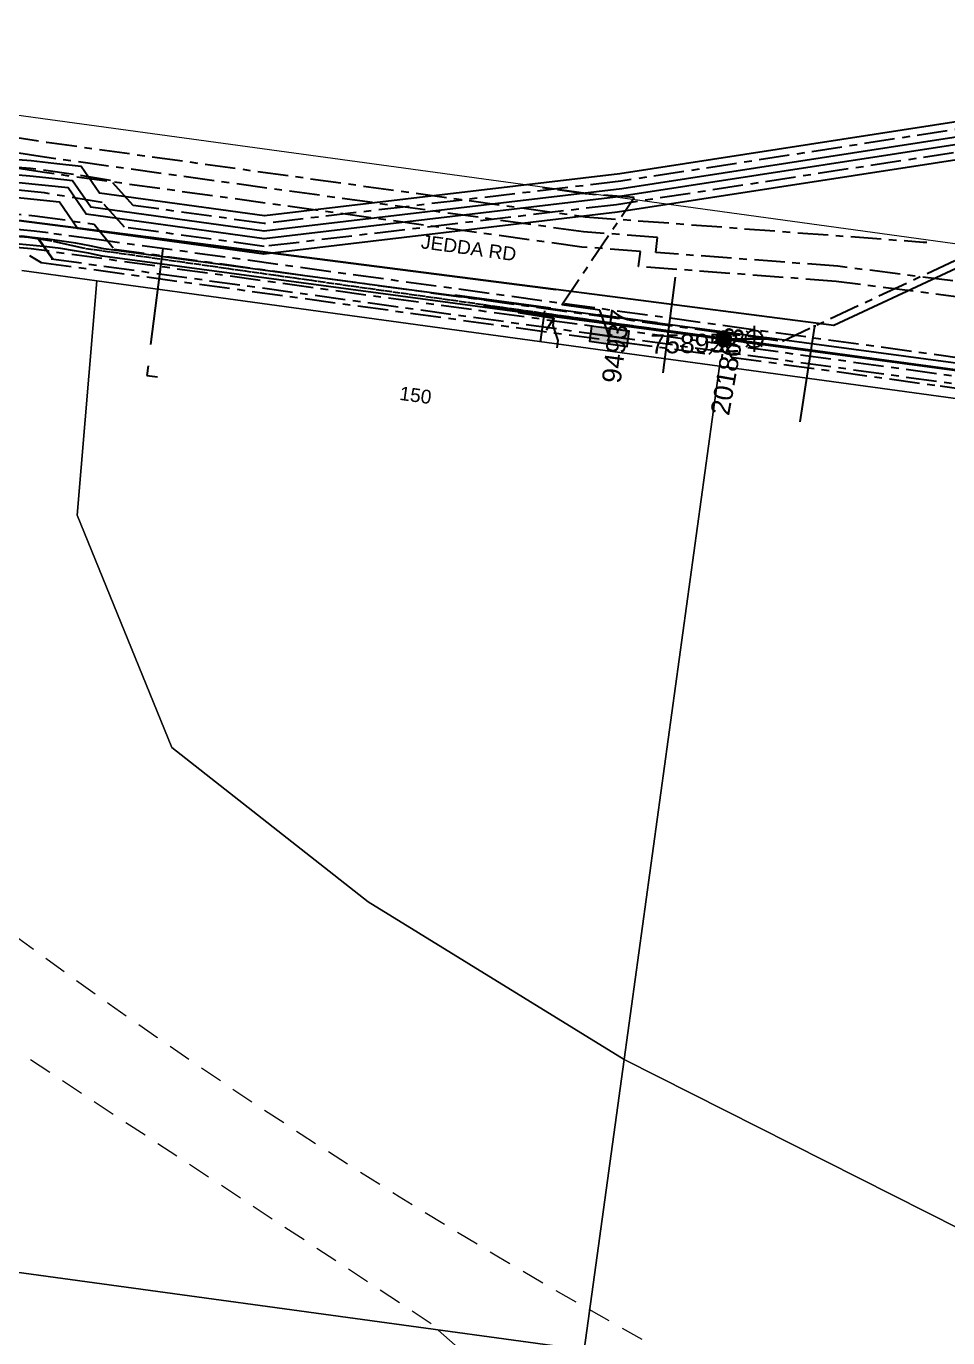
# Model space of a CAD drawing. Header units: metres. Extents: x 301012 to 305396, y 6240778 to 6244350.
# Drawn here: x 303132.8 to 303253.8, y 6243156.5 to 6243328.8 of the extents above; entities that cross this region are included whole.
import ezdxf
from ezdxf.enums import TextEntityAlignment as Align

# ---------------------------------------------------------------- set-up
doc = ezdxf.new("R2010")
doc.units = ezdxf.units.M
for name, pattern in [('Cable Exist OH', [1, 1, 0]), ('Cable Exist UG', [7, 4, -1, 1, -1]), ('Dash', [5, 3, -2]), ('DASHED', [19.05, 12.7, -6.35])]:
    doc.linetypes.add(name, pattern=pattern)
doc.layers.get('0').update_dxf_attribs({"color": 6})
for name, color, linetype, lineweight in [('Cadastre Developer_SP_EXT', 98, 'Continuous', 15), ('Cadastre Land Parcels_SP_EXT', 118, 'Continuous', 15), ('Cadastre Roads_SP_EXT', 218, 'Continuous', 15), ('Mains_HV_EXT', 13, 'Continuous', 25), ('Mains_LV_EXT', 163, 'Continuous', 25), ('Mains_SL_EXT', 131, 'Continuous', 25), ('Mains_TR_EXT', 211, 'Continuous', 25)]:
    doc.layers.add(name, color=color, linetype=linetype, lineweight=lineweight)
for name, color, linetype in [('Equip_SP_SL_EXT', 7, 'Continuous'), ('SupportsOH_SP_TR_HV_LV_SL_EXT', 7, 'Continuous'), ('SupportsUG_SP_LV_EXT', 7, 'Continuous'), ('Trench_SP_EXT', 7, 'Continuous')]:
    doc.layers.add(name, color=color, linetype=linetype)
doc.layers.add('UNKNOWN_FEATURES', color=1, linetype='DASHED', plot=False)
doc.styles.add('iecARIAL', font='arial.ttf', dxfattribs={"height": 2})
doc.styles.add('POLE_LABEL', font='arial.ttf', dxfattribs={"height": 2})
doc.styles.add('SL_LABEL', font='arial.ttf', dxfattribs={"height": 2})
doc.styles.get("Standard").update_dxf_attribs({"font": 'arial.ttf'})
doc.linetypes.add('Cable E OH', pattern='A,8,-0.01,["E",Standard,S=1.5,R=30,X=0,Y=-0.9],0', length=8.01)
doc.linetypes.add('Cable E UG', pattern='A,5,-0.1,["E",Standard,S=1.5,R=0,X=0,Y=-0.75],-1.45', length=6.55)
doc.linetypes.add('Cable P UG', pattern='A,5,-0.1,["P",Standard,S=1.5,R=0,X=0,Y=-0.75],-1.45', length=6.55)

# ---------------------------------------------------------------- blocks, each defined once
blk = doc.blocks.new('PILLAR_EXT')
blk.add_hatch(color=256).paths.add_polyline_path([(-2.5, 1), (-2.5, -1), (2.5, -1), (2.5, 1)])
for p, q in [((-2.5, 0), (2.5, 0)), ((0, 1), (0, -1))]:
    blk.add_line(p, q)
at = {"ltscale": 10}
blk.add_line((2.5, 0), (-2.5, 0), dxfattribs=at)
blk.add_lwpolyline([(-2.5, -1), (-1.25, -1), (1.25, -1), (2.5, -1), (2.5, 1), (-2.5, 1)], close=True)
at = {"width": 0.9, "flags": 8}
blk.add_attdef('ASSET_NUM', text='', height=2, rotation=90, dxfattribs=at).set_placement((-2, 4), align=Align.MIDDLE_LEFT)
for tag, p, flags in [('OWNED_BY', (0, -0.2), 9), ('STATE', (0, -0.4), 9), ('SUPPORT_TYPE', (0, -0.6), 9), ('STREETNAME', (0, -1.8), 9), ('USAGE', (0, -0.8), 9), ('LEGEND', (0, -1), 9), ('LOCATION', (0, -1.2), 9), ('NOTES', (0, -1.4), 9), ('PARENT', (0, -1.6), 9), ('SUBURB', (0, -2), 1)]:
    blk.add_attdef(tag, p, '', height=0.2, dxfattribs=dict(flags=flags))
blk = doc.blocks.new('SL_LANTERN_EXT')
at = {"flags": 9}
for tag, p in [('LRATECODE', (-7.4, 0)), ('LOUTREACHVOCAB', (-7.2, 0)), ('LOUTREACH', (-7, 0)), ('LANTNUMBER', (-6.6, 0)), ('LNEW', (-6.4, 0)), ('LMASTVOCAB', (-6.2, 0)), ('LMAST', (-6, 0)), ('LLAMPVOCAB', (-5.8, 0)), ('LLAMP', (-5.6, 0)), ('LEXIST', (-5.4, 0)), ('LCHARGE3PERCENT', (-5.2, 0)), ('LCHARGE3', (-5, 0)), ('LCHARGE2PERCENT', (-4.8, 0)), ('LCHARGE2', (-4.6, 0)), ('LCHARGE1PERCENT', (-4.4, 0)), ('LCHARGE1', (-4.2, 0)), ('LCATEGORY', (-4, 0)), ('LBRACKETVOCAB', (-3.8, 0)), ('LBRACKET', (-3.6, 0)), ('LKINGHEIGHT', (-3.4, 0)), ('CREPLACE', (-3.2, 0)), ('CREMOVE', (-3, 0)), ('CNUMBER', (-2.8, 0)), ('CNEW', (-2.6, 0)), ('CEXIST', (-2.4, 0)), ('USAGE', (-2.2, 0)), ('STATE', (-2, 0)), ('OWNED_BY', (-1.8, 0)), ('ORIENTATION', (-1.6, 0)), ('OPERATING_VOLTAGE', (-1.4, 0)), ('NO_PHASES', (-1.2, 0)), ('LANTERN_TYPE', (-1, 0)), ('LANTERN_PURPOSE', (-0.8, 0)), ('CONTROL_TYPE', (-0.6, 0)), ('CONSTRUCTED_VOLTAGE', (-0.4, 0))]:
    blk.add_attdef(tag, text='', height=0.001, rotation=270, dxfattribs=at).set_placement(p, align=Align.MIDDLE_LEFT)
at = {"style": 'SL_LABEL', "flags": 9}
blk.add_attdef('STREET_CODE', text='', height=0.001, rotation=270, dxfattribs=at).set_placement((0, 0), align=Align.MIDDLE_LEFT)
at = {"flags": 1}
blk.add_attdef('Z', (0, 0), '', height=0.001, rotation=270, dxfattribs=at)
at = {"width": 0.9}
blk.add_attdef('LNUMBER', text='', height=1, dxfattribs=at).set_placement((7, -1), align=Align.MIDDLE_LEFT)
at = {"flags": 9}
for tag, p in [('LREMOVE', (0, -7.6)), ('LREPLACE', (0, -7.8)), ('LTYPE', (0, -8)), ('LTYPEVOCAB', (0, -8.2)), ('LEGEND', (0, -8.4)), ('SUBURB', (0, -8.6)), ('STREETNAME', (0, -8.8)), ('LOCATION', (0, -9)), ('NOTES', (0, -9.2)), ('MAINTAINED_BY', (0, -9.86))]:
    blk.add_attdef(tag, text='', height=0.001, dxfattribs=at).set_placement(p, align=Align.MIDDLE_LEFT)
blk.add_attdef('OPERATED_BY', (0, -9.61), '', height=0.001, dxfattribs=at)
blk.add_wipeout([(5.69, 0), (5.06, -1.06), (4, -1.69), (2.94, -1.06), (2.31, 0), (2.94, 1.06), (4, 1.69), (5.06, 1.06)])
for p, q in [((0, 0), (4, 0)), ((2.94, 1.06), (3.2, 0.8)), ((4, 1.69), (4, 0)), ((5.06, 1.06), (4.8, 0.8)), ((2.94, -1.06), (3.2, -0.8)), ((4, 0), (5.69, 0)), ((4, 0), (4, -1.69)), ((5.06, -1.06), (4.8, -0.8))]:
    blk.add_line(p, q)
blk.add_circle((4, 0), 1.12)
blk = doc.blocks.new('POLE_EXT')
blk.add_hatch(color=256).paths.add_polyline_path([(-1, 0, 1), (1, 0, 1)])
blk.add_lwpolyline([(-1, 0, 1), (1, 0, 1)], format="xyb", close=True)
at = {"flags": 8}
blk.add_attdef('pNumber', text='', height=2, dxfattribs=at).set_placement((2.5, 2.5), align=Align.MIDDLE_CENTER)
at = {"style": 'POLE_LABEL', "flags": 9}
for tag, p in [('STRUCTURE_PLANT_NUMBER', (1.35, 0.03)), ('STREET_CODE', (1.35, -0.2))]:
    blk.add_attdef(tag, text='', height=0.2, dxfattribs=at).set_placement(p, align=Align.MIDDLE_LEFT)
at = {"flags": 9}
for tag, p in [('OWNED_BY', (1.35, -0.4)), ('SPECIAL_USE', (1.35, -0.8)), ('STATE', (1.35, -1)), ('cLV', (1.35, -1.4)), ('hDepth', (1.35, -1.6)), ('hDia', (1.35, -1.8)), ('PARENT', (1.35, -0.6)), ('USAGE', (1.35, -1.2)), ('cHV', (1.35, -2)), ('cLinedev', (1.35, -3.4)), ('LBRACKET', (1.35, -2.2)), ('LExisting', (1.35, -2.4)), ('LANTNUMBER', (1.35, -2.6)), ('LOther', (1.35, -2.8)), ('LRemove', (1.35, -3)), ('LEGEND', (1.35, -3.2)), ('pExisting', (1.35, -3.8)), ('pFooting', (1.35, -4.4)), ('pNew', (1.35, -4.6)), ('pRelocate', (1.35, -5)), ('pRemove', (1.35, -5.2)), ('LOCATION', (1.35, -3.6)), ('PFNUMBER', (1.35, -4)), ('NEWPFNUMBER', (1.35, -4.2)), ('pReplace', (1.35, -5.4)), ('pStay', (1.35, -5.6)), ('pType', (1.35, -5.8)), ('cspan', (1.35, -6)), ('STREETNAME', (1.35, -6.2)), ('SUBURB', (1.35, -6.4)), ('NOTES', (1.35, -6.6)), ('MAINTAINED_BY', (1.36, -6.81)), ('OPERATED_BY', (1.36, -7.01))]:
    blk.add_attdef(tag, text='', height=0.2, dxfattribs=at).set_placement(p, align=Align.MIDDLE_LEFT)
at = {"flags": 1}
blk.add_attdef('Z', (1.35, -7.33), '', height=0.2, dxfattribs=at)

msp = doc.modelspace()

# ---------------------------------------------------------------- linework, layer by layer
at = {"layer": 'Cadastre Developer_SP_EXT', "linetype": 'Dash'}
for points in [[(303048.19, 6243216.26, 0.080556), (303181.73, 6243124.91)], [(303131.29, 6243209.34, 0.040298), (303234.79, 6243144.99)], [(303006.39, 6243206.97, 0.11342), (303211.86, 6243071.59)], [(303042.05, 6243188.87, 0.090693), (303248.42, 6243067.35)]]:
    msp.add_lwpolyline(points, format="xyb", dxfattribs=at)
msp.add_lwpolyline([(303267.31, 6243114.11), (303235.06, 6243130.18), (303207.14, 6243147.59), (303201.14, 6243148.07), (303189.09, 6243155.52), (303185.94, 6243158.36), (303122.05, 6243200.43)], dxfattribs=at)
at = {"layer": 'Cadastre Land Parcels_SP_EXT', "linetype": 'Continuous'}
msp.add_lwpolyline([(303055.61, 6243175.53), (303206.05, 6243154.91), (303211.29, 6243193.06), (303211.29, 6243193.06), (303177.68, 6243213.77), (303151.89, 6243234.06), (303139.43, 6243264.58), (303142.01, 6243295.4), (303134.42, 6243296.43), (303132.18, 6243296.75)], dxfattribs=at)
for points in [[(303223.8, 6243284.18), (303142.01, 6243295.4), (303139.43, 6243264.58), (303151.89, 6243234.06), (303177.68, 6243213.77), (303211.29, 6243193.06), (303223.8, 6243284.18)], [(303362.87, 6243265.12), (303288.72, 6243275.28), (303223.8, 6243284.18), (303211.29, 6243193.06), (303343.61, 6243126.25), (303362.87, 6243265.12)], [(303343.61, 6243126.25), (303211.29, 6243193.06), (303206.05, 6243154.91), (303188.31, 6243025.65), (303327.03, 6243006.64), (303343.61, 6243126.25)], [(303055.61, 6243175.53), (303053.53, 6243160.23), (303050.55, 6243162.79), (303042.85, 6243106.68), (303063.4, 6243042.77), (303094.1, 6243038.56), (303188.31, 6243025.65), (303206.05, 6243154.91), (303055.61, 6243175.53)]]:
    msp.add_lwpolyline(points, close=True, dxfattribs=at)
at = {"layer": 'Cadastre Roads_SP_EXT', "linetype": 'Continuous'}
msp.add_lwpolyline([(303290.7, 6243295.3), (303212.38, 6243306.05), (303212.38, 6243306.05), (303135.88, 6243316.54), (303102.07, 6243321.18)], dxfattribs=at)
at = {"layer": 'Mains_HV_EXT', "linetype": 'Cable P UG'}
for points in [[(303301.88, 6243323.54), (303210.72, 6243309.45), (303164.03, 6243303.92), (303142.37, 6243306.91), (303139.97, 6243310.41), (303136.36, 6243310.81), (303133.41, 6243311.14), (303129.31, 6243311.45)], [(303302.44, 6243321.61), (303210.99, 6243307.47), (303164.01, 6243301.9), (303141.22, 6243305.05), (303138.84, 6243308.53), (303136.14, 6243308.83), (303133.22, 6243309.15), (303129.2, 6243309.46)], [(303302.72, 6243320.64), (303210.16, 6243306.37), (303164, 6243300.9), (303140.64, 6243304.12), (303138.27, 6243307.58), (303135.24, 6243307.92), (303131.34, 6243308.32)], [(303303.28, 6243318.7), (303210.43, 6243304.38), (303163.98, 6243298.88), (303139.49, 6243302.26), (303137.14, 6243305.7), (303135.03, 6243305.93), (303131.19, 6243306.32)], [(303136.27, 6243298.16), (303134.31, 6243300.98), (303134.31, 6243300.98), (303131.88, 6243301.25)]]:
    msp.add_lwpolyline(points, dxfattribs=at)
at = {"layer": 'Mains_HV_EXT', "linetype": 'Cable E UG'}
for points in [[(303013.89, 6242949.98), (303054.69, 6243241.66), (303056.6, 6243250.81), (303058.25, 6243256.24), (303060.44, 6243261.5), (303063.89, 6243268.21), (303066.45, 6243272.12), (303069.43, 6243276.19), (303073.98, 6243281.46), (303077.75, 6243285.13), (303082.3, 6243288.85), (303087.46, 6243292.55), (303094.64, 6243296.46), (303100.84, 6243299.07), (303103.74, 6243300.16), (303107.73, 6243301.25), (303110.9, 6243302.02), (303115.63, 6243302.87), (303119.62, 6243303.27), (303122.63, 6243303.51), (303130.05, 6243303.54), (303202.33, 6243294.23)], [(303136.18, 6243298.23), (303134.25, 6243301), (303134.25, 6243301), (303132.19, 6243301.25)]]:
    msp.add_lwpolyline(points, dxfattribs=at)
at = {"layer": 'Mains_LV_EXT', "linetype": 'Cable Exist UG'}
for points in [[(303209.33, 6243288.1), (303208.08, 6243291.53), (303206.2, 6243291.77), (303203.11, 6243292.22), (303212.6, 6243306.33), (303206.49, 6243306.78), (303199.79, 6243307.71)], [(303209.33, 6243288.1), (303136.02, 6243298.23)]]:
    msp.add_lwpolyline(points, dxfattribs=at)
at = {"layer": 'Mains_TR_EXT', "linetype": 'Cable Exist UG'}
for points in [[(303232.07, 6243287.47), (303290.3, 6243314.67), (303303.84, 6243316.76), (303327.1, 6243326.9), (303330.98, 6243354.69), (303344.18, 6243449.21), (303342.73, 6243454.17)], [(303302.16, 6243322.58), (303210.85, 6243308.46), (303164.02, 6243302.91), (303146.8, 6243305.29), (303143.84, 6243308.55), (303138.97, 6243309.37), (303133.32, 6243310.15), (303129.26, 6243310.45)], [(303303, 6243319.67), (303210.29, 6243305.38), (303163.99, 6243299.89), (303145.66, 6243302.42), (303142.72, 6243305.67), (303135.13, 6243306.93), (303131.26, 6243307.32)], [(303140.22, 6243299.66), (303136.1, 6243300.58), (303136.1, 6243300.58), (303132, 6243301.24)]]:
    msp.add_lwpolyline(points, dxfattribs=at)
at = {"layer": 'Trench_SP_EXT', "linetype": 'Cable Exist UG'}
for points in [[(303202.06, 6243290.49), (303201.05, 6243288.91)], [(303236.48, 6243289.44), (303236.32, 6243289.41), (303236.16, 6243289.43)]]:
    msp.add_lwpolyline(points, dxfattribs=at)
at = {"layer": 'UNKNOWN_FEATURES'}
for points in [[(303150.68, 6243299.61), (303149, 6243286.52)], [(303217.97, 6243295.87), (303215.63, 6243277.45)], [(303189.06, 6243293.56), (303215.69, 6243289.89)], [(303197.37, 6243291.23), (303202.06, 6243290.49)], [(303200.83, 6243291.44), (303200.26, 6243287.32)], [(303202.06, 6243290.49), (303201.94, 6243289.5), (303202.59, 6243287.53), (303202.46, 6243286.57)], [(303236.29, 6243289.41), (303234.15, 6243275.56)], [(303148.76, 6243284.22), (303148.59, 6243282.93), (303149.99, 6243282.75)]]:
    msp.add_lwpolyline(points, dxfattribs=at)

# ---------------------------------------------------------------- block references
at = {"layer": 'SupportsUG_SP_LV_EXT'}
ref = msp.add_blockref('PILLAR_EXT', (303209.33, 6243288.1), dxfattribs=dict(at, rotation=172.2158685682942))
ref.add_attrib('ASSET_NUM', '94937', dxfattribs={"layer": '0', "height": 2.5, "rotation": 82.5391, "style": 'iecARIAL'}).set_placement((303210.83, 6243291.6), align=Align.MIDDLE_RIGHT)

# ---------------------------------------------------------------- texts
at = {"layer": 'Cadastre Land Parcels_SP_EXT'}
msp.add_text('150', height=1.8, rotation=352.15, dxfattribs=at).set_placement((303181.69, 6243279.75))
at = {"layer": 'Cadastre Roads_SP_EXT'}
msp.add_text('JEDDA RD', height=1.8, rotation=352.1586, dxfattribs=at).set_placement((303184.53, 6243299.67))

# ---------------------------------------------------------------- next in the draw order: block references
at = {"layer": 'Equip_SP_SL_EXT'}
ref = msp.add_blockref('SL_LANTERN_EXT', (303224.36, 6243287.76), dxfattribs=at)
ref.add_attrib('ASSET_NUM', '201803', dxfattribs={"layer": '0', "height": 2.5, "rotation": 79.9743, "style": 'iecARIAL'}).set_placement((303225.86, 6243289.26), align=Align.MIDDLE_RIGHT)

# ---------------------------------------------------------------- next in the draw order: linework, layer by layer
at = {"layer": 'Cadastre Roads_SP_EXT', "linetype": 'Continuous'}
msp.add_lwpolyline([(303132.18, 6243296.75), (303134.42, 6243296.43), (303142.01, 6243295.4), (303223.8, 6243284.18), (303288.72, 6243275.28)], dxfattribs=at)
at = {"layer": 'Mains_HV_EXT', "linetype": 'Cable P UG'}
for points in [[(303341.64, 6243416.74), (303367.99, 6243413.56), (303357.64, 6243338.81), (303313.7, 6243275.66), (303142.76, 6243298.6), (303142.72, 6243298.61), (303142.72, 6243298.61, 0.449139), (303058.87, 6243238.54), (303058.87, 6243238.54), (303058.87, 6243238.52), (303031.06, 6243037.94), (302678.62, 6243085.57), (302684.82, 6243130.89)], [(303341.52, 6243415.74), (303367.02, 6243412.69), (303356.68, 6243339.19), (303313.23, 6243276.73), (303142.94, 6243299.59), (303142.94, 6243299.59, 0.449139), (303057.88, 6243238.64), (303057.88, 6243238.64), (303030.2, 6243039.07), (302679.75, 6243086.42), (302685.81, 6243130.76)]]:
    msp.add_lwpolyline(points, format="xyb", dxfattribs=at)
at = {"layer": 'Mains_HV_EXT', "linetype": 'Cable Exist UG'}
for points in [[(303031.47, 6243127.89), (303050.27, 6243265.58), (303048.82, 6243269.81), (303048.82, 6243269.81), (303052.84, 6243298.94), (303052.84, 6243298.94), (303082.34, 6243318.84), (303082.34, 6243318.84), (303101.56, 6243316.2), (303116.58, 6243316.49), (303135.44, 6243313.6), (303206.17, 6243303.8), (303250.57, 6243300.47), (303251.03, 6243300.47)], [(303254.47, 6243295.36), (303239.36, 6243297.3), (303239.36, 6243297.3), (303215.43, 6243299.1), (303215.66, 6243301.09), (303205.96, 6243301.81), (303135.15, 6243311.62), (303116.45, 6243314.49), (303102.28, 6243314.18), (303082.83, 6243316.76), (303082.83, 6243316.76), (303054.7, 6243297.78), (303054.7, 6243297.78), (303050.86, 6243270.01), (303052.32, 6243265.78), (303033.44, 6243127.52), (303031.14, 6243118.06), (303025.48, 6243106.47), (303024.61, 6243104.44), (303021.97, 6243098.34), (303015.7, 6243096.95)], [(303256.21, 6243293.12), (303239.15, 6243295.31), (303213.19, 6243297.26), (303213.43, 6243299.25), (303205.75, 6243299.82), (303134.86, 6243309.64), (303116.32, 6243312.49), (303102.17, 6243312.18), (303083.32, 6243314.67), (303056.56, 6243296.62), (303052.91, 6243270.21), (303054.36, 6243265.98), (303035.41, 6243127.14)], [(303259.24, 6243282.21), (303225.9, 6243286.81), (303133.41, 6243299.58), (303128.06, 6243300.04), (303122.96, 6243299.98), (303119.07, 6243299.72), (303114.31, 6243299.08), (303109.47, 6243298.1), (303104.41, 6243296.66), (303097.68, 6243294), (303091.86, 6243291.05), (303087.15, 6243288.09), (303082.95, 6243284.95), (303076.35, 6243278.92), (303071.72, 6243273.46), (303067.76, 6243267.74), (303067.31, 6243266.99), (303048.51, 6243267.57), (303048.51, 6243267.57), (303029.46, 6243127.94)]]:
    msp.add_lwpolyline(points, dxfattribs=at)
at = {"layer": 'Mains_HV_EXT', "linetype": 'Cable P UG'}
for points in [[(303290.82, 6243313.74), (303238.83, 6243289.53), (303202.33, 6243294.23), (303130.05, 6243303.54)], [(303192.8, 6243292.12), (303217.09, 6243288.86), (303272.49, 6243281.33)]]:
    msp.add_lwpolyline(points, dxfattribs=at)
at = {"layer": 'Mains_HV_EXT', "linetype": 'Cable E OH'}
msp.add_lwpolyline([(303192.8, 6243292.12), (303217.09, 6243288.86), (303272.49, 6243281.33)], dxfattribs=at)
at = {"layer": 'Mains_LV_EXT', "linetype": 'Cable Exist UG'}
msp.add_lwpolyline([(303364.02, 6243266.68), (303351.82, 6243268.31), (303349.68, 6243266.18), (303346.74, 6243266.58), (303345.57, 6243269.24), (303341.51, 6243269.79), (303339.69, 6243267.58), (303336.08, 6243268.08), (303335.52, 6243270.63), (303209.33, 6243288.1)], dxfattribs=at)
at = {"layer": 'Mains_SL_EXT', "linetype": 'Cable Exist UG'}
for points in [[(303133.17, 6243298.71), (303134.7, 6243297.8), (303134.7, 6243297.8), (303222.46, 6243285.76), (303224.36, 6243287.76)], [(303224.36, 6243287.76), (303225.34, 6243285.36), (303225.34, 6243285.36), (303252.81, 6243281.57), (303270.63, 6243278.97), (303272.49, 6243281.33)]]:
    msp.add_lwpolyline(points, dxfattribs=at)
at = {"layer": 'Mains_TR_EXT', "linetype": 'Cable Exist UG'}
msp.add_lwpolyline([(303012.05, 6242936.77), (303055.22, 6243249.32), (303056.71, 6243254.5), (303058.42, 6243259.19), (303060, 6243262.82), (303063.43, 6243269.27), (303066.74, 6243274.31), (303069.97, 6243278.53), (303073.95, 6243282.84), (303077.5, 6243286.23), (303081.81, 6243289.84), (303087.25, 6243293.56), (303092.99, 6243296.77), (303098.2, 6243299.15), (303102.5, 6243300.75), (303107.3, 6243302.18), (303111.24, 6243303.08), (303116.16, 6243303.91), (303121.15, 6243304.42), (303126.12, 6243304.54), (303133.89, 6243303.94), (303141.67, 6243302.83), (303144.3, 6243299.55), (303232.07, 6243287.47)], dxfattribs=at)
at = {"layer": 'Mains_TR_EXT', "linetype": 'Cable Exist OH'}
for points in [[(303224.36, 6243287.76), (303140.19, 6243299.66)], [(303224.36, 6243287.76), (303272.49, 6243281.33)]]:
    msp.add_lwpolyline(points, dxfattribs=at)
at = {"layer": 'Trench_SP_EXT', "linetype": 'Cable Exist UG'}
msp.add_lwpolyline([(303315.22, 6243279.52), (303314.86, 6243279.01), (303314.86, 6243279.01, -0.282518), (303311.46, 6243277.51), (303311.46, 6243277.51), (303311.44, 6243277.52), (303142.33, 6243300.76), (303135.62, 6243301.68), (303135.62, 6243301.68, 0.414055), (303055.8, 6243241.18), (303055.8, 6243241.18), (303054.15, 6243229.23), (303030.21, 6243047.19), (303028.75, 6243039.71), (303025.97, 6243040.09)], format="xyb", dxfattribs=at)
msp.add_lwpolyline([(303224.18, 6243285.74), (303224.09, 6243285.02)], dxfattribs=at)

# ---------------------------------------------------------------- next in the draw order: block references
at = {"layer": 'SupportsOH_SP_TR_HV_LV_SL_EXT'}
ref = msp.add_blockref('POLE_EXT', (303224.36, 6243287.76), dxfattribs=at)
ref.add_attrib('ASSET_NUM', '758952', dxfattribs={"layer": '0', "height": 2.5, "rotation": 1, "style": 'POLE_LABEL'}).set_placement((303226.36, 6243288.51), align=Align.TOP_RIGHT)

doc.saveas('drawing.dxf')
